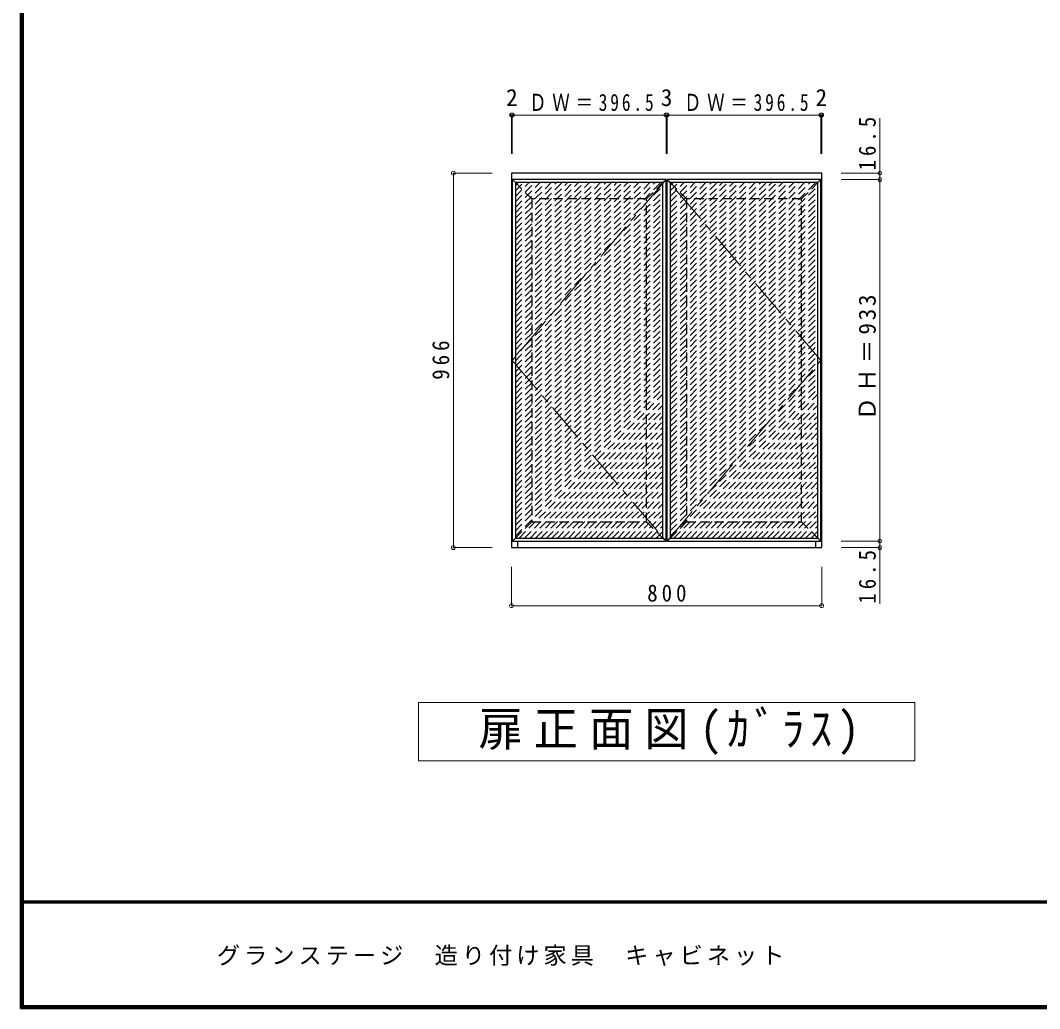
# Model space of a CAD drawing. Units: millimetres at full size, sheet at 1:20. Extents: x -4000 to 3800, y -2865 to 2783.
# Drawn here: x -4000 to -1371, y -2797 to -247 of the extents above; entities that cross this region are included whole.
import ezdxf
from ezdxf.enums import TextEntityAlignment as Align

# ---------------------------------------------------------------- set-up
doc = ezdxf.new("R2010")
doc.units = ezdxf.units.MM
doc.header["$LTSCALE"] = 20
doc.header["$PDMODE"] = 32
doc.header["$PDSIZE"] = 10
doc.linetypes.add('CHAIN1', pattern=[8, 5, -1, 1, -1])
doc.linetypes.add('DASHED1', pattern=[1.8, 1.2, -0.6])
for name, color, linetype, lineweight in [('0-1_本体', 3, 'Continuous', 25), ('0-A_文字', 7, 'Continuous', 18), ('0-B_寸法', 7, 'Continuous', 9), ('1-2_扉', 3, 'Continuous', 25), ('1-3_扉仕上', 3, 'Continuous', 25), ('1-C_ハッチ', 4, 'DASHED1', 9), ('F-1_枠', 6, 'Continuous', 40)]:
    doc.layers.add(name, color=color, linetype=linetype, lineweight=lineweight)
doc.layers.add('F-A_文字', color=7, linetype='Continuous')
doc.styles.add('ＭＳ ゴシック', font='')
doc.styles.get('ＭＳ ゴシック').set_extended_font_data('MS Gothic')

msp = doc.modelspace()

# ---------------------------------------------------------------- linework, layer by layer
at = {"layer": '0-1_本体'}
for p, q in [((-2717.74, -1590.5), (-2717.74, -1607)), ((-1948.74, -1607), (-1948.74, -1590.5)), ((-2733.24, -1607), (-1933.24, -1607))]:
    msp.add_line(p, q, dxfattribs=at)
msp.add_lwpolyline([(-1933.24, -1607), (-1933.24, -641), (-2733.24, -641), (-2733.24, -1607)], dxfattribs=at)
at = {"layer": '0-A_文字'}
for p, q in [((-2973.24, -2157), (-2973.24, -2007)), ((-1693.24, -2157), (-2973.24, -2157))]:
    msp.add_line(p, q, dxfattribs=at)
msp.add_lwpolyline([(-2973.24, -2007), (-1693.24, -2007), (-1693.24, -2157)], dxfattribs=at)
at = {"layer": '0-B_寸法', "color": 4}
for p, q in [((-2733.24, -491), (-2731.24, -491)), ((-2733.24, -491), (-2733.24, -591)), ((-2731.24, -491), (-2731.24, -591)), ((-2731.24, -491), (-2334.74, -491)), ((-2334.74, -491), (-2334.74, -591)), ((-2334.74, -491), (-2331.74, -491)), ((-2331.74, -491), (-2331.74, -591)), ((-2331.74, -491), (-1935.24, -491)), ((-1935.24, -491), (-1935.24, -591)), ((-1935.24, -491), (-1933.24, -491)), ((-1933.24, -491), (-1933.24, -591)), ((-1783.24, -499), (-1783.24, -1751.82)), ((-2883.24, -1607), (-2883.24, -641)), ((-2883.24, -641), (-2783.24, -641)), ((-1783.24, -641), (-1883.24, -641)), ((-1783.24, -657.5), (-1883.24, -657.5)), ((-1783.24, -1590.5), (-1883.24, -1590.5)), ((-2883.24, -1607), (-2783.24, -1607)), ((-1783.24, -1607), (-1883.24, -1607)), ((-2733.24, -1757), (-2733.24, -1657)), ((-1933.24, -1757), (-1933.24, -1657)), ((-2733.24, -1757), (-1933.24, -1757))]:
    msp.add_line(p, q, dxfattribs=at)
at = {"layer": '0-B_寸法'}
for p in [(-2733.24, -491), (-2731.24, -491), (-2334.74, -491), (-2331.74, -491), (-1935.24, -491), (-1933.24, -491), (-2883.24, -641), (-1783.24, -641), (-1783.24, -657.5), (-2883.24, -1607), (-1783.24, -1590.5), (-1783.24, -1607), (-2733.24, -1757), (-1933.24, -1757)]:
    msp.add_point(p, dxfattribs=at)
at = {"layer": '1-2_扉', "color": 4, "linetype": 'CHAIN1', "lineweight": 9}
for p, q in [((-2334.74, -657.5), (-2731.24, -1124)), ((-1935.24, -1124), (-2331.74, -657.5)), ((-2731.24, -1124), (-2334.74, -1590.5)), ((-2331.74, -1590.5), (-1935.24, -1124))]:
    msp.add_line(p, q, dxfattribs=at)
at = {"layer": '1-2_扉'}
for p, q in [((-2334.74, -1590.5), (-2334.74, -657.5)), ((-2331.74, -1590.5), (-2331.74, -657.5)), ((-1935.24, -657.5), (-2331.74, -657.5)), ((-1935.24, -1590.5), (-1935.24, -657.5)), ((-2731.24, -1590.5), (-2334.74, -1590.5)), ((-2331.74, -1590.5), (-1935.24, -1590.5))]:
    msp.add_line(p, q, dxfattribs=at)
msp.add_lwpolyline([(-2334.74, -657.5), (-2731.24, -657.5), (-2731.24, -1590.5)], dxfattribs=at)
at = {"layer": '1-3_扉仕上'}
for p, q in [((-2723.24, -665.5), (-2731.24, -657.5)), ((-2342.74, -665.5), (-2723.24, -665.5)), ((-2342.74, -665.5), (-2334.74, -657.5)), ((-2342.74, -1582.5), (-2342.74, -665.5)), ((-2323.74, -665.5), (-2331.74, -657.5)), ((-1943.24, -665.5), (-2323.74, -665.5)), ((-1943.24, -665.5), (-1935.24, -657.5)), ((-1943.24, -1582.5), (-1943.24, -665.5)), ((-2723.24, -1582.5), (-2731.24, -1590.5)), ((-2323.74, -1582.5), (-2331.74, -1590.5))]:
    msp.add_line(p, q, dxfattribs=at)
at = {"layer": '1-3_扉仕上', "linetype": 'DASHED1'}
for p, q in [((-2384.74, -707.5), (-2342.74, -665.5)), ((-1985.24, -707.5), (-1943.24, -665.5)), ((-2681.24, -1540.5), (-2723.24, -1582.5)), ((-2384.74, -1540.5), (-2342.74, -1582.5)), ((-2281.74, -1540.5), (-2323.74, -1582.5)), ((-1985.24, -1540.5), (-1943.24, -1582.5))]:
    msp.add_line(p, q, dxfattribs=at)
for points in [[(-2384.74, -707.5), (-2681.24, -707.5), (-2723.24, -665.5)], [(-1985.24, -707.5), (-2281.74, -707.5), (-2323.74, -665.5)], [(-2681.24, -707.5), (-2681.24, -1540.5), (-2384.74, -1540.5), (-2384.74, -707.5)], [(-2281.74, -707.5), (-2281.74, -1540.5), (-1985.24, -1540.5), (-1985.24, -707.5)]]:
    msp.add_lwpolyline(points, dxfattribs=at)
at = {"layer": '1-3_扉仕上'}
for points in [[(-2723.24, -665.5), (-2723.24, -1582.5), (-2342.74, -1582.5), (-2334.74, -1590.5)], [(-2323.74, -665.5), (-2323.74, -1582.5), (-1943.24, -1582.5), (-1935.24, -1590.5)]]:
    msp.add_lwpolyline(points, dxfattribs=at)
at = {"layer": '1-C_ハッチ'}
for p, q in [((-2723.24, -1040.32), (-2348.41, -665.5)), ((-2723.24, -1026.18), (-2362.56, -665.5)), ((-2723.24, -1012.04), (-2376.7, -665.5)), ((-2723.24, -997.9), (-2390.84, -665.5)), ((-2723.24, -983.75), (-2404.98, -665.5)), ((-2723.24, -969.61), (-2419.12, -665.5)), ((-2723.24, -955.47), (-2433.27, -665.5)), ((-2723.24, -941.33), (-2447.41, -665.5)), ((-2723.24, -927.19), (-2461.55, -665.5)), ((-2723.24, -913.04), (-2475.69, -665.5)), ((-2723.24, -898.9), (-2489.84, -665.5)), ((-2723.24, -884.76), (-2503.98, -665.5)), ((-2723.24, -870.62), (-2518.12, -665.5)), ((-2723.24, -856.47), (-2532.26, -665.5)), ((-2723.24, -842.33), (-2546.4, -665.5)), ((-2723.24, -828.19), (-2560.55, -665.5)), ((-2723.24, -814.05), (-2574.69, -665.5)), ((-2723.24, -799.91), (-2588.83, -665.5)), ((-2723.24, -785.76), (-2602.97, -665.5)), ((-2723.24, -771.62), (-2617.11, -665.5)), ((-2723.24, -757.48), (-2631.26, -665.5)), ((-2723.24, -743.34), (-2645.4, -665.5)), ((-2723.24, -729.2), (-2659.54, -665.5)), ((-2723.24, -715.05), (-2673.68, -665.5)), ((-2723.24, -700.91), (-2687.83, -665.5)), ((-2723.24, -686.77), (-2701.97, -665.5)), ((-2723.24, -672.63), (-2716.11, -665.5)), ((-2723.24, -1054.46), (-2342.74, -673.96)), ((-2323.74, -1040.32), (-1948.91, -665.5)), ((-2323.74, -1026.18), (-1963.06, -665.5)), ((-2323.74, -1012.04), (-1977.2, -665.5)), ((-2323.74, -997.9), (-1991.34, -665.5)), ((-2323.74, -983.75), (-2005.48, -665.5)), ((-2323.74, -969.61), (-2019.62, -665.5)), ((-2323.74, -955.47), (-2033.77, -665.5)), ((-2323.74, -941.33), (-2047.91, -665.5)), ((-2323.74, -927.19), (-2062.05, -665.5)), ((-2323.74, -913.04), (-2076.19, -665.5)), ((-2323.74, -898.9), (-2090.34, -665.5)), ((-2323.74, -884.76), (-2104.48, -665.5)), ((-2323.74, -870.62), (-2118.62, -665.5)), ((-2323.74, -856.47), (-2132.76, -665.5)), ((-2323.74, -842.33), (-2146.9, -665.5)), ((-2323.74, -828.19), (-2161.05, -665.5)), ((-2323.74, -814.05), (-2175.19, -665.5)), ((-2323.74, -799.91), (-2189.33, -665.5)), ((-2323.74, -785.76), (-2203.47, -665.5)), ((-2323.74, -771.62), (-2217.61, -665.5)), ((-2323.74, -757.48), (-2231.76, -665.5)), ((-2323.74, -743.34), (-2245.9, -665.5)), ((-2323.74, -729.2), (-2260.04, -665.5)), ((-2323.74, -715.05), (-2274.18, -665.5)), ((-2323.74, -700.91), (-2288.33, -665.5)), ((-2323.74, -686.77), (-2302.47, -665.5)), ((-2323.74, -672.63), (-2316.61, -665.5)), ((-2323.74, -1054.46), (-1943.24, -673.96)), ((-2723.24, -1068.61), (-2342.74, -688.11)), ((-2723.24, -1082.75), (-2342.74, -702.25)), ((-2323.74, -1068.61), (-1943.24, -688.11)), ((-2323.74, -1082.75), (-1943.24, -702.25)), ((-2723.24, -1096.89), (-2342.74, -716.39)), ((-2723.24, -1111.03), (-2342.74, -730.53)), ((-2323.74, -1096.89), (-1943.24, -716.39)), ((-2323.74, -1111.03), (-1943.24, -730.53)), ((-2723.24, -1125.18), (-2342.74, -744.68)), ((-2723.24, -1139.32), (-2342.74, -758.82)), ((-2323.74, -1125.18), (-1943.24, -744.68)), ((-2323.74, -1139.32), (-1943.24, -758.82)), ((-2723.24, -1153.46), (-2342.74, -772.96)), ((-2723.24, -1167.6), (-2342.74, -787.1)), ((-2323.74, -1153.46), (-1943.24, -772.96)), ((-2323.74, -1167.6), (-1943.24, -787.1)), ((-2723.24, -1181.74), (-2342.74, -801.24)), ((-2323.74, -1181.74), (-1943.24, -801.24)), ((-2723.24, -1195.89), (-2342.74, -815.39)), ((-2723.24, -1210.03), (-2342.74, -829.53)), ((-2323.74, -1195.89), (-1943.24, -815.39)), ((-2323.74, -1210.03), (-1943.24, -829.53)), ((-2723.24, -1224.17), (-2342.74, -843.67)), ((-2723.24, -1238.31), (-2342.74, -857.81)), ((-2323.74, -1224.17), (-1943.24, -843.67)), ((-2323.74, -1238.31), (-1943.24, -857.81)), ((-2723.24, -1252.45), (-2342.74, -871.95)), ((-2723.24, -1266.6), (-2342.74, -886.1)), ((-2323.74, -1252.45), (-1943.24, -871.95)), ((-2323.74, -1266.6), (-1943.24, -886.1)), ((-2723.24, -1280.74), (-2342.74, -900.24)), ((-2723.24, -1294.88), (-2342.74, -914.38)), ((-2323.74, -1280.74), (-1943.24, -900.24)), ((-2323.74, -1294.88), (-1943.24, -914.38)), ((-2723.24, -1309.02), (-2342.74, -928.52)), ((-2723.24, -1323.16), (-2342.74, -942.66)), ((-2323.74, -1309.02), (-1943.24, -928.52)), ((-2323.74, -1323.16), (-1943.24, -942.66)), ((-2723.24, -1337.31), (-2342.74, -956.81)), ((-2723.24, -1351.45), (-2342.74, -970.95)), ((-2323.74, -1337.31), (-1943.24, -956.81)), ((-2323.74, -1351.45), (-1943.24, -970.95)), ((-2723.24, -1365.59), (-2342.74, -985.09)), ((-2323.74, -1365.59), (-1943.24, -985.09)), ((-2723.24, -1379.73), (-2342.74, -999.23)), ((-2723.24, -1393.88), (-2342.74, -1013.38)), ((-2323.74, -1379.73), (-1943.24, -999.23)), ((-2323.74, -1393.88), (-1943.24, -1013.38)), ((-2723.24, -1408.02), (-2342.74, -1027.52)), ((-2723.24, -1422.16), (-2342.74, -1041.66)), ((-2323.74, -1408.02), (-1943.24, -1027.52)), ((-2323.74, -1422.16), (-1943.24, -1041.66)), ((-2723.24, -1436.3), (-2342.74, -1055.8)), ((-2723.24, -1450.44), (-2342.74, -1069.94)), ((-2323.74, -1436.3), (-1943.24, -1055.8)), ((-2323.74, -1450.44), (-1943.24, -1069.94)), ((-2723.24, -1464.59), (-2342.74, -1084.09)), ((-2723.24, -1478.73), (-2342.74, -1098.23)), ((-2323.74, -1464.59), (-1943.24, -1084.09)), ((-2323.74, -1478.73), (-1943.24, -1098.23)), ((-2723.24, -1492.87), (-2342.74, -1112.37)), ((-2723.24, -1507.01), (-2342.74, -1126.51)), ((-2323.74, -1492.87), (-1943.24, -1112.37)), ((-2323.74, -1507.01), (-1943.24, -1126.51)), ((-2723.24, -1521.15), (-2342.74, -1140.65)), ((-2723.24, -1535.3), (-2342.74, -1154.8)), ((-2323.74, -1521.15), (-1943.24, -1140.65)), ((-2323.74, -1535.3), (-1943.24, -1154.8)), ((-2723.24, -1549.44), (-2342.74, -1168.94)), ((-2323.74, -1549.44), (-1943.24, -1168.94)), ((-2723.24, -1563.58), (-2342.74, -1183.08)), ((-2723.24, -1577.72), (-2342.74, -1197.22)), ((-2323.74, -1563.58), (-1943.24, -1183.08)), ((-2323.74, -1577.72), (-1943.24, -1197.22)), ((-2713.87, -1582.5), (-2342.74, -1211.37)), ((-2699.73, -1582.5), (-2342.74, -1225.51)), ((-2314.37, -1582.5), (-1943.24, -1211.37)), ((-2300.23, -1582.5), (-1943.24, -1225.51)), ((-2685.59, -1582.5), (-2342.74, -1239.65)), ((-2671.44, -1582.5), (-2342.74, -1253.79)), ((-2286.09, -1582.5), (-1943.24, -1239.65)), ((-2271.94, -1582.5), (-1943.24, -1253.79)), ((-2657.3, -1582.5), (-2342.74, -1267.93)), ((-2643.16, -1582.5), (-2342.74, -1282.08)), ((-2257.8, -1582.5), (-1943.24, -1267.93)), ((-2243.66, -1582.5), (-1943.24, -1282.08)), ((-2629.02, -1582.5), (-2342.74, -1296.22)), ((-2614.88, -1582.5), (-2342.74, -1310.36)), ((-2229.52, -1582.5), (-1943.24, -1296.22)), ((-2215.38, -1582.5), (-1943.24, -1310.36)), ((-2600.73, -1582.5), (-2342.74, -1324.5)), ((-2586.59, -1582.5), (-2342.74, -1338.64)), ((-2201.23, -1582.5), (-1943.24, -1324.5)), ((-2187.09, -1582.5), (-1943.24, -1338.64)), ((-2572.45, -1582.5), (-2342.74, -1352.79)), ((-2558.31, -1582.5), (-2342.74, -1366.93)), ((-2172.95, -1582.5), (-1943.24, -1352.79)), ((-2158.81, -1582.5), (-1943.24, -1366.93)), ((-2544.17, -1582.5), (-2342.74, -1381.07)), ((-2144.67, -1582.5), (-1943.24, -1381.07)), ((-2530.02, -1582.5), (-2342.74, -1395.21)), ((-2515.88, -1582.5), (-2342.74, -1409.36)), ((-2130.52, -1582.5), (-1943.24, -1395.21)), ((-2116.38, -1582.5), (-1943.24, -1409.36)), ((-2501.74, -1582.5), (-2342.74, -1423.5)), ((-2487.6, -1582.5), (-2342.74, -1437.64)), ((-2102.24, -1582.5), (-1943.24, -1423.5)), ((-2088.1, -1582.5), (-1943.24, -1437.64)), ((-2473.45, -1582.5), (-2342.74, -1451.78)), ((-2459.31, -1582.5), (-2342.74, -1465.92)), ((-2073.95, -1582.5), (-1943.24, -1451.78)), ((-2059.81, -1582.5), (-1943.24, -1465.92)), ((-2445.17, -1582.5), (-2342.74, -1480.07)), ((-2431.03, -1582.5), (-2342.74, -1494.21)), ((-2045.67, -1582.5), (-1943.24, -1480.07)), ((-2031.53, -1582.5), (-1943.24, -1494.21)), ((-2416.89, -1582.5), (-2342.74, -1508.35)), ((-2402.74, -1582.5), (-2342.74, -1522.49)), ((-2017.39, -1582.5), (-1943.24, -1508.35)), ((-2003.24, -1582.5), (-1943.24, -1522.49)), ((-2388.6, -1582.5), (-2342.74, -1536.63)), ((-2374.46, -1582.5), (-2342.74, -1550.78)), ((-1989.1, -1582.5), (-1943.24, -1536.63)), ((-1974.96, -1582.5), (-1943.24, -1550.78)), ((-2360.32, -1582.5), (-2342.74, -1564.92)), ((-1960.82, -1582.5), (-1943.24, -1564.92)), ((-2346.18, -1582.5), (-2342.74, -1579.06)), ((-1946.68, -1582.5), (-1943.24, -1579.06))]:
    msp.add_line(p, q, dxfattribs=at)
at = {"layer": 'F-1_枠'}
for p, q in [((-4000, 2783.33), (-4000, -2796.67)), ((-3996.67, 2783.33), (-3996.67, -2796.67)), ((-3993.33, 2783.33), (-3993.33, -2796.67)), ((3800, -2520), (-4000, -2520)), ((3800, -2523.33), (-4000, -2523.33)), ((3800, -2790), (-4000, -2790)), ((3800, -2793.33), (-4000, -2793.33)), ((3800, -2796.67), (-4000, -2796.67))]:
    msp.add_line(p, q, dxfattribs=at)

# ---------------------------------------------------------------- texts
at = {"layer": '0-A_文字', "insert": (-2818.24, -2142), "char_height": 87.98, "attachment_point": 7, "style": 'ＭＳ ゴシック'}
msp.add_mtext('\\T1.25;\\W0.95;扉正面図(ｶﾞﾗｽ)', dxfattribs=at)
at = {"layer": '0-B_寸法', "style": 'ＭＳ ゴシック'}
for s, p in [('2', (-2747.24, -481)), ('3', (-2348.24, -481)), ('2', (-1949.24, -481))]:
    msp.add_text(s, height=43.99, dxfattribs=at).set_placement(p, align=Align.BOTTOM_LEFT)
at = {"layer": '0-B_寸法', "char_height": 43.99, "attachment_point": 7, "style": 'ＭＳ ゴシック'}
for s, insert in [('\\T1.33;\\W0.75;ＤＷ＝396.5', (-2687.99, -481)), ('\\T1.33;\\W0.75;ＤＷ＝396.5', (-2288.49, -481)), ('\\T1.38;\\W0.9;800', (-2383.24, -1747))]:
    msp.add_mtext(s, dxfattribs=dict(at, insert=insert))
at = {"layer": '0-B_寸法', "char_height": 43.99, "attachment_point": 7, "rotation": 90, "style": 'ＭＳ ゴシック'}
for s, insert in [('\\T1.38;\\W0.9;16.5', (-1793.24, -634)), ('\\T1.23;ＤＨ＝933', (-1793.24, -1279)), ('\\T1.38;\\W0.9;966', (-2893.24, -1174)), ('\\T1.38;\\W0.9;16.5', (-1793.24, -1751.82))]:
    msp.add_mtext(s, dxfattribs=dict(at, insert=insert))
at = {"layer": 'F-A_文字', "insert": (-3493.33, -2686.67), "char_height": 43.99, "attachment_point": 7, "style": 'ＭＳ ゴシック'}
msp.add_mtext('\\T1.17;グランステージ\u3000造り付け家具\u3000キャビネット', dxfattribs=at)

doc.saveas('drawing.dxf')
